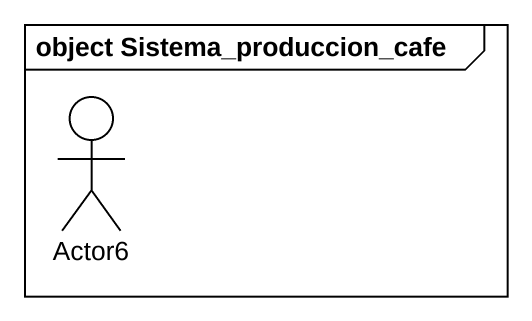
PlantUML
@startuml
mainframe object Sistema_produccion_cafe
actor Actor6
@enduml
